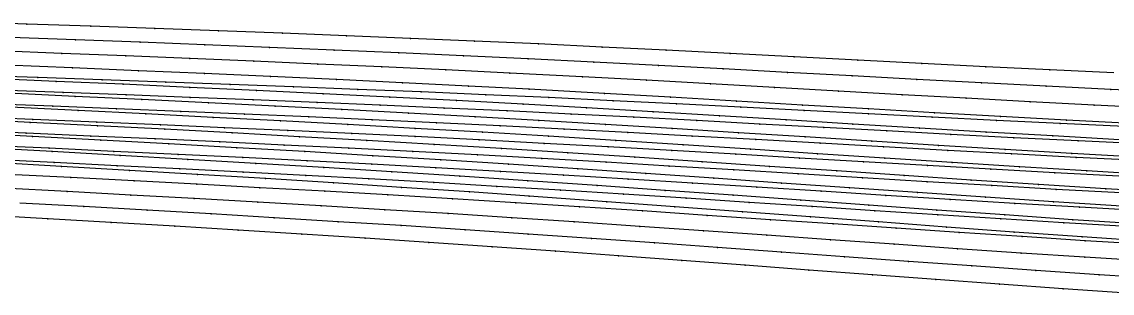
# Model space of a CAD drawing. Extents: x -2408 to 1029, y -526 to 2095.
# Drawn here: x -827.6 to -567.2, y 1222.4 to 1287.3 of the extents above; entities that cross this region are included whole.
import ezdxf

# ---------------------------------------------------------------- set-up
doc = ezdxf.new("R2010")
doc.units = 0

# ---------------------------------------------------------------- blocks, each defined once
blk = doc.blocks.new(' -30')
at = {"layer": '1'}
blk.add_lwpolyline([(-380.221198, 261.252039), (-395.609891, 261.970117), (-410.795642, 262.713516), (-426.181387, 263.491995), (-441.331963, 264.275543), (-456.716414, 265.079246), (-471.834351, 265.867545), (-487.219433, 266.659043), (-502.307592, 267.415883), (-517.695124, 268.158316), (-532.759082, 268.847883), (-548.150088, 269.514596), (-563.25244, 270.13595), (-578.645983, 270.740797), (-593.768208, 271.312101), (-609.16329, 271.875507), (-624.304347, 272.41661), (-639.700205, 272.958631), (-654.858819, 273.489181)], dxfattribs=at)
at = {"layer": '14'}
blk.add_lwpolyline([(-382.805522, 274.084141), (-398.074575, 274.803593), (-413.340971, 275.556341), (-428.605438, 276.333232), (-443.868397, 277.1251), (-459.130577, 277.922795), (-474.392398, 278.717149), (-489.654587, 279.499012), (-504.917567, 280.259217), (-520.181988, 280.98861), (-535.430734, 281.678741), (-550.699052, 282.332695), (-565.968947, 282.954628), (-581.240332, 283.549537), (-596.512816, 284.122407), (-611.786236, 284.678231), (-627.060429, 285.222003), (-642.335041, 285.758709), (-657.609871, 286.293342)], dxfattribs=at)
at = {"layer": '3'}
for p in [(-642.335041, 285.758709), (-627.060429, 285.222003), (-611.786236, 284.678231), (-596.512816, 284.122407), (-581.240332, 283.549537), (-565.968947, 282.954628), (-550.699052, 282.332695), (-535.430734, 281.678741), (-520.181988, 280.98861), (-504.917567, 280.259217), (-489.654587, 279.499012), (-474.392398, 278.717149), (-459.130577, 277.922795), (-443.868397, 277.1251), (-428.605438, 276.333232), (-413.340971, 275.556341), (-398.074575, 274.803593), (-639.700205, 272.958631), (-624.304347, 272.41661), (-609.16329, 271.875507), (-593.768208, 271.312101), (-578.645983, 270.740797), (-563.25244, 270.13595), (-548.150088, 269.514596), (-532.759082, 268.847883), (-517.695124, 268.158316), (-502.307592, 267.415883), (-487.219433, 266.659043), (-471.834351, 265.867545), (-456.716414, 265.079246), (-441.331963, 264.275543), (-426.181387, 263.491995), (-410.795642, 262.713516), (-395.609891, 261.970117)]:
    blk.add_point(p, dxfattribs=at)
blk = doc.blocks.new(' -31')
at = {"layer": '1'}
blk.add_lwpolyline([(-376.284831, 257.776471), (-391.309986, 258.497387), (-406.667733, 259.27386), (-421.689618, 260.061065), (-437.011078, 260.884107), (-452.031299, 261.702323), (-467.319028, 262.537249), (-482.339516, 263.350588), (-497.359257, 264.148142), (-512.381885, 264.921339), (-527.634866, 265.672338), (-542.660905, 266.374364), (-557.93453, 267.053433), (-572.963389, 267.692279), (-588.256539, 268.317149), (-603.287269, 268.911079), (-618.59881, 269.5002), (-633.630554, 270.067508), (-648.959279, 270.639377)], dxfattribs=at)
at = {"layer": '14'}
blk.add_lwpolyline([(-367.588562, 270.094576), (-383.525785, 270.834182), (-398.956999, 271.596144), (-414.385619, 272.392496), (-429.8121, 273.213737), (-445.237205, 274.05038), (-460.661389, 274.892923), (-476.085414, 275.731881), (-491.509813, 276.557754), (-506.935119, 277.361046), (-522.643486, 278.145979), (-538.072556, 278.877313), (-553.503501, 279.572014), (-568.936231, 280.234934), (-584.370424, 280.870918), (-599.805761, 281.48481), (-615.24215, 282.081462), (-630.679194, 282.665717), (-646.116763, 283.242424)], dxfattribs=at)
at = {"layer": '3'}
for p in [(-630.679194, 282.665717), (-615.24215, 282.081462), (-599.805761, 281.48481), (-584.370424, 280.870918), (-568.936231, 280.234934), (-553.503501, 279.572014), (-538.072556, 278.877313), (-522.643486, 278.145979), (-506.935119, 277.361046), (-491.509813, 276.557754), (-476.085414, 275.731881), (-460.661389, 274.892923), (-445.237205, 274.05038), (-429.8121, 273.213737), (-414.385619, 272.392496), (-398.956999, 271.596144), (-383.525785, 270.834182), (-633.630554, 270.067508), (-618.59881, 269.5002), (-603.287269, 268.911079), (-588.256539, 268.317149), (-572.963389, 267.692279), (-557.93453, 267.053433), (-542.660905, 266.374364), (-527.634866, 265.672338), (-512.381885, 264.921339), (-497.359257, 264.148142), (-482.339516, 263.350588), (-467.319028, 262.537249), (-452.031299, 261.702323), (-437.011078, 260.884107), (-421.689618, 260.061065), (-406.667733, 259.27386), (-391.309986, 258.497387)]:
    blk.add_point(p, dxfattribs=at)
blk = doc.blocks.new(' -32')
at = {"layer": '1'}
blk.add_lwpolyline([(-376.636902, 254.494496), (-391.802005, 255.25565), (-407.222344, 256.070121), (-422.383768, 256.899761), (-437.768939, 257.762106), (-452.928661, 258.623362), (-468.281116, 259.497916), (-483.441033, 260.354496), (-498.852583, 261.208428), (-514.014911, 262.022975), (-529.337916, 262.812437), (-544.503819, 263.555708), (-559.846114, 264.273011), (-575.015055, 264.953136), (-590.375642, 265.616744), (-605.54647, 266.251555), (-620.924172, 266.878666), (-636.096177, 267.485696), (-651.489891, 268.094122)], dxfattribs=at)
at = {"layer": '14'}
blk.add_lwpolyline([(-370.977396, 266.937255), (-387.4764, 267.751329), (-402.75064, 268.548526), (-418.02239, 269.377712), (-433.29239, 270.22969), (-448.56115, 271.095254), (-463.829254, 271.965198), (-479.09729, 272.830318), (-494.365842, 273.681411), (-509.635422, 274.509268), (-527.022193, 275.411858), (-542.295876, 276.164132), (-557.571435, 276.882064), (-572.848641, 277.57007), (-588.127187, 278.232564), (-603.406995, 278.873969), (-618.687759, 279.498698), (-633.969248, 280.111167), (-649.251195, 280.715791)], dxfattribs=at)
at = {"layer": '3'}
for p in [(-633.969248, 280.111167), (-618.687759, 279.498698), (-603.406995, 278.873969), (-588.127187, 278.232564), (-572.848641, 277.57007), (-557.571435, 276.882064), (-542.295876, 276.164132), (-527.022193, 275.411858), (-509.635422, 274.509268), (-494.365842, 273.681411), (-479.09729, 272.830318), (-463.829254, 271.965198), (-448.56115, 271.095254), (-433.29239, 270.22969), (-418.02239, 269.377712), (-402.75064, 268.548526), (-636.096177, 267.485696), (-620.924172, 266.878666), (-605.54647, 266.251555), (-590.375642, 265.616744), (-387.4764, 267.751329), (-575.015055, 264.953136), (-559.846114, 264.273011), (-544.503819, 263.555708), (-529.337916, 262.812437), (-514.014911, 262.022975), (-498.852583, 261.208428), (-483.441033, 260.354496), (-468.281116, 259.497916), (-452.928661, 258.623362), (-437.768939, 257.762106), (-422.383768, 256.899761), (-407.222344, 256.070121), (-391.802005, 255.25565)]:
    blk.add_point(p, dxfattribs=at)
blk = doc.blocks.new(' -33')
at = {"layer": '1'}
blk.add_lwpolyline([(-381.617947, 251.450812), (-396.831492, 252.263517), (-412.119916, 253.115269), (-427.295259, 253.986978), (-442.581111, 254.883506), (-457.866419, 255.789223), (-473.006044, 256.686035), (-488.291917, 257.582109), (-503.536524, 258.457296), (-518.825035, 259.307253), (-534.280464, 260.129675), (-549.572868, 260.906681), (-564.692059, 261.643), (-579.987401, 262.35974), (-595.124711, 263.045234), (-610.422013, 263.717983), (-625.5764, 264.368689), (-640.874932, 265.013734), (-656.045228, 265.645601)], dxfattribs=at)
at = {"layer": '14'}
blk.add_lwpolyline([(-378.619417, 264.014116), (-394.111107, 264.834048), (-409.864849, 265.707514), (-425.616196, 266.610841), (-441.365679, 267.533985), (-457.114135, 268.466918), (-472.86217, 269.399603), (-488.610391, 270.321999), (-504.359634, 271.224079), (-522.360762, 272.217272), (-536.884961, 272.981302), (-552.640378, 273.773883), (-568.397647, 274.533257), (-584.15667, 275.263918), (-599.917043, 275.970344), (-615.678669, 276.657026), (-631.441143, 277.328443), (-647.204368, 277.989087)], dxfattribs=at)
at = {"layer": '3'}
for p in [(-631.441143, 277.328443), (-615.678669, 276.657026), (-599.917043, 275.970344), (-584.15667, 275.263918), (-568.397647, 274.533257), (-552.640378, 273.773883), (-536.884961, 272.981302), (-522.360762, 272.217272), (-504.359634, 271.224079), (-488.610391, 270.321999), (-472.86217, 269.399603), (-457.114135, 268.466918), (-441.365679, 267.533985), (-425.616196, 266.610841), (-409.864849, 265.707514), (-640.874932, 265.013734), (-625.5764, 264.368689), (-610.422013, 263.717983), (-595.124711, 263.045234), (-394.111107, 264.834048), (-579.987401, 262.35974), (-564.692059, 261.643), (-549.572868, 260.906681), (-534.280464, 260.129675), (-518.825035, 259.307253), (-503.536524, 258.457296), (-488.291917, 257.582109), (-473.006044, 256.686035), (-457.866419, 255.789223), (-442.581111, 254.883506), (-427.295259, 253.986978), (-412.119916, 253.115269), (-396.831492, 252.263517)]:
    blk.add_point(p, dxfattribs=at)
blk = doc.blocks.new(' -34')
at = {"layer": '1'}
blk.add_lwpolyline([(-381.095327, 248.134323), (-396.519843, 248.991743), (-411.944873, 249.885816), (-427.3658, 250.80666), (-442.752906, 251.74436), (-458.172006, 252.69371), (-473.524246, 253.639), (-488.944, 254.579046), (-503.96908, 255.477045), (-519.391481, 256.371375), (-534.709567, 257.223988), (-550.135995, 258.045975), (-565.472535, 258.830853), (-580.902162, 259.591977), (-596.25616, 260.324763), (-611.687871, 261.040399), (-627.058243, 261.736318), (-642.491357, 262.422015), (-657.876937, 263.096367)], dxfattribs=at)
at = {"layer": '14'}
blk.add_lwpolyline([(-381.420359, 260.872085), (-397.338863, 261.759085), (-413.254127, 262.68477), (-429.167027, 263.638904), (-445.078209, 264.611238), (-460.988322, 265.591521), (-476.898239, 266.569519), (-492.808532, 267.534977), (-508.720077, 268.477659), (-523.82202, 269.341893), (-539.737721, 270.21388), (-555.655588, 271.048715), (-571.57552, 271.850673), (-587.497189, 272.624017), (-603.420266, 273.373011), (-619.34465, 274.101929), (-635.269936, 274.815031), (-651.196024, 275.516591)], dxfattribs=at)
at = {"layer": '3'}
for p in [(-635.269936, 274.815031), (-619.34465, 274.101929), (-603.420266, 273.373011), (-587.497189, 272.624017), (-571.57552, 271.850673), (-555.655588, 271.048715), (-539.737721, 270.21388), (-523.82202, 269.341893), (-508.720077, 268.477659), (-492.808532, 267.534977), (-476.898239, 266.569519), (-460.988322, 265.591521), (-445.078209, 264.611238), (-429.167027, 263.638904), (-642.491357, 262.422015), (-627.058243, 261.736318), (-611.687871, 261.040399), (-413.254127, 262.68477), (-397.338863, 261.759085), (-596.25616, 260.324763), (-580.902162, 259.591977), (-565.472535, 258.830853), (-550.135995, 258.045975), (-534.709567, 257.223988), (-519.391481, 256.371375), (-503.96908, 255.477045), (-488.944, 254.579046), (-473.524246, 253.639), (-458.172006, 252.69371), (-442.752906, 251.74436), (-427.3658, 250.80666), (-411.944873, 249.885816), (-396.519843, 248.991743)]:
    blk.add_point(p, dxfattribs=at)
blk = doc.blocks.new(' -35')
at = {"layer": '1'}
blk.add_lwpolyline([(-375.589447, 244.537656), (-391.009416, 245.414833), (-406.435182, 246.332713), (-421.851056, 247.280026), (-437.238442, 248.247811), (-452.652031, 249.230405), (-468.004108, 250.212494), (-483.417923, 251.192657), (-498.737884, 252.152017), (-514.154146, 253.092948), (-529.226783, 253.980053), (-544.647145, 254.851238), (-559.976131, 255.683734), (-575.399892, 256.491231), (-590.746435, 257.268618), (-606.17264, 258.027724), (-621.535509, 258.765234), (-636.963403, 259.491077), (-652.341469, 260.203586)], dxfattribs=at)
at = {"layer": '14'}
blk.add_lwpolyline([(-378.625188, 257.427819), (-392.835521, 258.243537), (-408.746246, 259.195986), (-424.654254, 260.17974), (-440.560214, 261.184595), (-456.465022, 262.200362), (-472.369271, 263.216835), (-488.273859, 264.223825), (-504.179453, 265.211128), (-520.086723, 266.168542), (-535.242791, 267.044751), (-551.154726, 267.927338), (-567.068873, 268.775939), (-582.984821, 269.594716), (-598.902465, 270.387849), (-614.821471, 271.159505), (-630.741503, 271.913851), (-646.662457, 272.655066)], dxfattribs=at)
at = {"layer": '3'}
for p in [(-630.741503, 271.913851), (-614.821471, 271.159505), (-598.902465, 270.387849), (-582.984821, 269.594716), (-567.068873, 268.775939), (-551.154726, 267.927338), (-535.242791, 267.044751), (-520.086723, 266.168542), (-504.179453, 265.211128), (-488.273859, 264.223825), (-472.369271, 263.216835), (-456.465022, 262.200362), (-440.560214, 261.184595), (-636.963403, 259.491077), (-621.535509, 258.765234), (-606.17264, 258.027724), (-424.654254, 260.17974), (-408.746246, 259.195986), (-392.835521, 258.243537), (-590.746435, 257.268618), (-575.399892, 256.491231), (-559.976131, 255.683734), (-544.647145, 254.851238), (-529.226783, 253.980053), (-514.154146, 253.092948), (-498.737884, 252.152017), (-483.417923, 251.192657), (-468.004108, 250.212494), (-452.652031, 249.230405), (-437.238442, 248.247811), (-421.851056, 247.280026), (-406.435182, 246.332713), (-391.009416, 245.414833)]:
    blk.add_point(p, dxfattribs=at)
blk = doc.blocks.new(' -36')
at = {"layer": '1'}
blk.add_lwpolyline([(-379.60752, 241.469084), (-394.686825, 242.373142), (-409.73262, 243.310018), (-424.772659, 244.273751), (-439.815525, 245.25742), (-454.819079, 246.249466), (-469.861017, 247.246214), (-484.903361, 248.236845), (-499.874545, 249.208418), (-514.919397, 250.161232), (-530.108741, 251.090568), (-545.157575, 251.977399), (-560.652262, 252.857356), (-575.704564, 253.683023), (-590.696881, 254.480399), (-605.751663, 255.259333), (-620.759471, 256.017274), (-635.815979, 256.762228), (-650.838252, 257.493266)], dxfattribs=at)
at = {"layer": '14'}
blk.add_lwpolyline([(-374.034088, 253.868532), (-389.220232, 254.763991), (-405.293656, 255.754901), (-421.364067, 256.779731), (-437.432173, 257.828144), (-453.498913, 258.889817), (-469.564994, 259.954413), (-485.631204, 261.011601), (-501.698325, 262.051048), (-517.767144, 263.062422), (-533.549452, 264.019101), (-549.623166, 264.955089), (-565.699074, 265.856354), (-581.777071, 266.726821), (-597.856824, 267.5704), (-613.938074, 268.391004), (-630.020565, 269.192549), (-646.104039, 269.978948)], dxfattribs=at)
at = {"layer": '3'}
for p in [(-630.020565, 269.192549), (-613.938074, 268.391004), (-597.856824, 267.5704), (-581.777071, 266.726821), (-565.699074, 265.856354), (-549.623166, 264.955089), (-533.549452, 264.019101), (-517.767144, 263.062422), (-501.698325, 262.051048), (-485.631204, 261.011601), (-469.564994, 259.954413), (-453.498913, 258.889817), (-437.432173, 257.828144), (-635.815979, 256.762228), (-620.759471, 256.017274), (-605.751663, 255.259333), (-421.364067, 256.779731), (-405.293656, 255.754901), (-590.696881, 254.480399), (-575.704564, 253.683023), (-560.652262, 252.857356), (-389.220232, 254.763991), (-545.157575, 251.977399), (-530.108741, 251.090568), (-514.919397, 250.161232), (-499.874545, 249.208418), (-484.903361, 248.236845), (-469.861017, 247.246214), (-454.819079, 246.249466), (-439.815525, 245.25742), (-424.772659, 244.273751), (-409.73262, 243.310018), (-394.686825, 242.373142)]:
    blk.add_point(p, dxfattribs=at)
blk = doc.blocks.new(' -37')
at = {"layer": '1'}
blk.add_lwpolyline([(-374.555851, 237.871931), (-389.619784, 238.796419), (-404.674919, 239.758287), (-419.699116, 240.747969), (-434.750846, 241.761751), (-449.801661, 242.789125), (-464.788883, 243.817076), (-479.839575, 244.846159), (-495.313458, 245.89215), (-510.366359, 246.888462), (-525.592231, 247.865702), (-540.649183, 248.79903), (-556.121132, 249.724203), (-571.181851, 250.594361), (-586.670414, 251.462009), (-601.733892, 252.282827), (-616.718583, 253.079818), (-631.783954, 253.864518), (-646.783006, 254.632401)], dxfattribs=at)
at = {"layer": '14'}
blk.add_lwpolyline([(-369.445915, 250.292101), (-384.674584, 251.212567), (-400.743487, 252.229899), (-416.809149, 253.283637), (-432.872225, 254.36355), (-448.933673, 255.459429), (-464.994147, 256.561042), (-481.054607, 257.65818), (-497.115706, 258.740611), (-513.178327, 259.798121), (-529.012331, 260.806256), (-545.079875, 261.790432), (-561.149914, 262.739014), (-577.222035, 263.6558), (-593.296128, 264.544606), (-609.37178, 265.409231), (-625.44888, 266.25349), (-641.527015, 267.081183), (-657.606038, 267.896122)], dxfattribs=at)
at = {"layer": '3'}
for p in [(-641.527015, 267.081183), (-625.44888, 266.25349), (-609.37178, 265.409231), (-593.296128, 264.544606), (-577.222035, 263.6558), (-561.149914, 262.739014), (-545.079875, 261.790432), (-529.012331, 260.806256), (-513.178327, 259.798121), (-497.115706, 258.740611), (-481.054607, 257.65818), (-464.994147, 256.561042), (-448.933673, 255.459429), (-631.783954, 253.864518), (-616.718583, 253.079818), (-432.872225, 254.36355), (-416.809149, 253.283637), (-601.733892, 252.282827), (-586.670414, 251.462009), (-571.181851, 250.594361), (-400.743487, 252.229899), (-384.674584, 251.212567), (-556.121132, 249.724203), (-540.649183, 248.79903), (-525.592231, 247.865702), (-510.366359, 246.888462), (-495.313458, 245.89215), (-479.839575, 244.846159), (-464.788883, 243.817076), (-449.801661, 242.789125), (-434.750846, 241.761751), (-419.699116, 240.747969), (-404.674919, 239.758287), (-389.619784, 238.796419)]:
    blk.add_point(p, dxfattribs=at)
blk = doc.blocks.new(' -38')
at = {"layer": '1'}
blk.add_lwpolyline([(-374.44389, 234.560456), (-389.689342, 235.531898), (-404.87259, 236.537818), (-420.077945, 237.575438), (-435.257665, 238.63327), (-450.426178, 239.703614), (-465.604613, 240.779466), (-480.73968, 241.848928), (-495.919194, 242.909747), (-511.623656, 243.984671), (-526.49678, 244.973252), (-541.681814, 245.95062), (-556.811712, 246.89194), (-572.000634, 247.806854), (-587.146178, 248.692853), (-602.338074, 249.558253), (-617.498214, 250.401244), (-632.6922, 251.228289), (-647.865964, 252.039354)], dxfattribs=at)
at = {"layer": '14'}
blk.add_lwpolyline([(-380.968243, 247.696493), (-397.199885, 248.752953), (-413.427961, 249.848118), (-429.653239, 250.971695), (-445.876568, 252.113399), (-462.098794, 253.262943), (-478.320765, 254.410042), (-494.543328, 255.544409), (-510.767329, 256.655759), (-527.274442, 257.752169), (-543.503521, 258.790803), (-559.735154, 259.793361), (-575.969083, 260.763357), (-592.205049, 261.704302), (-608.442794, 262.61971), (-624.68206, 263.513092), (-640.922588, 264.38796), (-657.16412, 265.247828)], dxfattribs=at)
at = {"layer": '3'}
for p in [(-640.922588, 264.38796), (-624.68206, 263.513092), (-608.442794, 262.61971), (-592.205049, 261.704302), (-575.969083, 260.763357), (-559.735154, 259.793361), (-543.503521, 258.790803), (-527.274442, 257.752169), (-510.767329, 256.655759), (-494.543328, 255.544409), (-478.320765, 254.410042), (-462.098794, 253.262943), (-632.6922, 251.228289), (-617.498214, 250.401244), (-445.876568, 252.113399), (-429.653239, 250.971695), (-602.338074, 249.558253), (-587.146178, 248.692853), (-572.000634, 247.806854), (-413.427961, 249.848118), (-397.199885, 248.752953), (-556.811712, 246.89194), (-541.681814, 245.95062), (-526.49678, 244.973252), (-511.623656, 243.984671), (-495.919194, 242.909747), (-480.73968, 241.848928), (-465.604613, 240.779466), (-450.426178, 239.703614), (-435.257665, 238.63327), (-420.077945, 237.575438), (-404.87259, 236.537818), (-389.689342, 235.531898)]:
    blk.add_point(p, dxfattribs=at)
blk = doc.blocks.new(' -39')
at = {"layer": '1'}
blk.add_lwpolyline([(-371.146549, 231.043218), (-386.320927, 232.036878), (-401.402145, 233.064653), (-416.717356, 234.140262), (-431.794795, 235.222151), (-447.073284, 236.333334), (-462.149187, 237.436308), (-477.394198, 238.550123), (-492.470926, 239.64176), (-507.509893, 240.711686), (-522.589881, 241.75742), (-537.672038, 242.772494), (-552.905503, 243.764494), (-567.991709, 244.716284), (-583.240792, 245.651257), (-598.330102, 246.552582), (-613.593706, 247.442718), (-628.685368, 248.304167), (-643.962419, 249.160203)], dxfattribs=at)
at = {"layer": '14'}
blk.add_lwpolyline([(-378.636523, 244.255201), (-392.607548, 245.190456), (-408.831028, 246.314245), (-425.051331, 247.468683), (-441.2694, 248.643655), (-457.486103, 249.82904), (-473.702307, 251.014718), (-489.918879, 252.190566), (-506.136686, 253.346466), (-522.695441, 254.49542), (-538.918193, 255.582508), (-555.143649, 256.632873), (-571.371546, 257.649911), (-587.601624, 258.637017), (-603.833621, 259.597587), (-620.067275, 260.535019), (-636.302325, 261.452707), (-652.538549, 262.354051)], dxfattribs=at)
at = {"layer": '3'}
for p in [(-636.302325, 261.452707), (-620.067275, 260.535019), (-603.833621, 259.597587), (-587.601624, 258.637017), (-571.371546, 257.649911), (-555.143649, 256.632873), (-538.918193, 255.582508), (-522.695441, 254.49542), (-506.136686, 253.346466), (-489.918879, 252.190566), (-473.702307, 251.014718), (-628.685368, 248.304167), (-613.593706, 247.442718), (-457.486103, 249.82904), (-441.2694, 248.643655), (-425.051331, 247.468683), (-598.330102, 246.552582), (-583.240792, 245.651257), (-408.831028, 246.314245), (-392.607548, 245.190456), (-567.991709, 244.716284), (-552.905503, 243.764494), (-537.672038, 242.772494), (-522.589881, 241.75742), (-507.509893, 240.711686), (-492.470926, 239.64176), (-477.394198, 238.550123), (-462.149187, 237.436308), (-447.073284, 236.333334), (-431.794795, 235.222151), (-416.717356, 234.140262), (-401.402145, 233.064653), (-386.320927, 232.036878)]:
    blk.add_point(p, dxfattribs=at)
blk = doc.blocks.new(' -40')
at = {"layer": '1'}
blk.add_lwpolyline([(-379.716607, 228.30546), (-394.904177, 229.361452), (-410.090633, 230.452662), (-425.273948, 231.569132), (-440.423479, 232.700667), (-455.604753, 233.844475), (-470.785808, 234.990149), (-485.902368, 236.124646), (-501.085108, 237.248833), (-516.049763, 238.333318), (-531.236336, 239.404673), (-546.337476, 240.437512), (-561.528378, 241.444435), (-576.645066, 242.418296), (-591.839478, 243.372092), (-606.970634, 244.29937), (-622.167614, 245.210584), (-637.312191, 246.101386), (-652.511042, 246.980817)], dxfattribs=at)
at = {"layer": '14'}
blk.add_lwpolyline([(-374.003933, 240.648067), (-390.335346, 241.77165), (-406.553631, 242.929188), (-422.768707, 244.117996), (-438.981309, 245.328126), (-455.192398, 246.549645), (-471.402861, 247.772618), (-487.613586, 248.987107), (-503.825459, 250.183174), (-522.355911, 251.514808), (-536.65314, 252.508893), (-552.87281, 253.601944), (-569.094955, 254.661455), (-585.319385, 255.690715), (-601.545838, 256.69301), (-617.774048, 257.671623), (-634.003752, 258.62984), (-650.234723, 259.570948)], dxfattribs=at)
at = {"layer": '3'}
for p in [(-634.003752, 258.62984), (-617.774048, 257.671623), (-601.545838, 256.69301), (-585.319385, 255.690715), (-569.094955, 254.661455), (-552.87281, 253.601944), (-536.65314, 252.508893), (-522.355911, 251.514808), (-503.825459, 250.183174), (-487.613586, 248.987107), (-471.402861, 247.772618), (-637.312191, 246.101386), (-622.167614, 245.210584), (-455.192398, 246.549645), (-438.981309, 245.328126), (-606.970634, 244.29937), (-591.839478, 243.372092), (-576.645066, 242.418296), (-422.768707, 244.117996), (-406.553631, 242.929188), (-561.528378, 241.444435), (-546.337476, 240.437512), (-390.335346, 241.77165), (-531.236336, 239.404673), (-516.049763, 238.333318), (-501.085108, 237.248833), (-485.902368, 236.124646), (-470.785808, 234.990149), (-455.604753, 233.844475), (-440.423479, 232.700667), (-425.273948, 231.569132), (-410.090633, 230.452662), (-394.904177, 229.361452)]:
    blk.add_point(p, dxfattribs=at)

msp = doc.modelspace()

# ---------------------------------------------------------------- block references
at = {"layer": '1'}
for name, p in [(' -32', (-184.050523, 999.622732)), (' -31', (-184.050388, 1000.311413)), (' -30', (-184.050297, 1001.000083)), (' -34', (-184.050758, 998.245407)), (' -33', (-184.050694, 998.934067)), (' -36', (-184.051123, 996.868036)), (' -38', (-184.051331, 995.490688)), (' -35', (-184.051047, 997.556724)), (' -37', (-184.051318, 996.179365)), (' -39', (-184.051506, 994.802025)), (' -40', (-184.051738, 994.113352))]:
    msp.add_blockref(name, p, dxfattribs=at)

doc.saveas('drawing.dxf')
